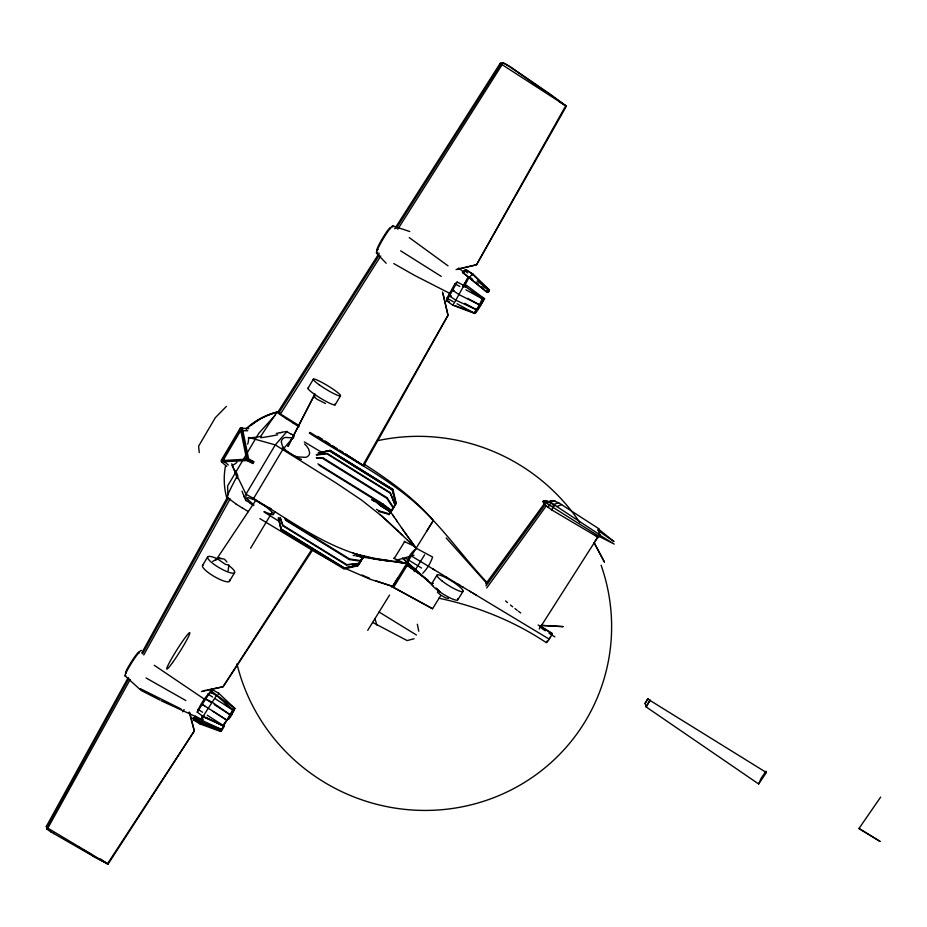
<?xml version="1.0" encoding="UTF-8"?>
<svg xmlns="http://www.w3.org/2000/svg" width="927" height="927" viewBox="0 0 927 927"><rect width="100%" height="100%" fill="white"/><g stroke="black" fill="none" stroke-linecap="round" stroke-linejoin="round"><path stroke-width="1.39" d="M547.139 640.997C544.636 647.081 555.238 630.151 551.067 634.682M486.142 290.418L488.367 292.248L489.456 289.931L472.816 273.986L466.397 269.966M446.675 300.823L446.895 298.216L454.948 283.801L457.162 282.063L463.882 285.47L482.99 299.189L479.815 305.029L474.775 313.465L452.77 305.215L446.675 300.823L457.162 282.063M228.123 570.765L228.888 565.041L225.562 564.439L217.37 558.83A15.666 3.546 30.3 0 0 209.259 560.267A15.666 3.546 30.3 0 0 230.475 572.805A15.666 3.546 30.3 0 0 228.563 565.377M406.582 563.454L407.335 562.492A18.644 16.002 -40.9 0 1 415.493 549.247L416.362 548.541L402.909 529.734M197.242 712.145C199.989 705.007 204.693 697.649 210.093 692.237L216.536 695.435L233.303 710.36L223.546 725.667L203.013 716.444L197.242 712.145L210.093 692.237M218.193 694.381L218.575 693.141L212.387 689.723L210.707 690.719L209.965 692.875M215.84 560.29L255.134 501.333M317.915 463.836L383.106 504.103L391.461 510.476L390.754 512.086L381.043 506.061M390.962 511.739L378.737 504.323M391.461 510.476L390.777 512.052L381.101 505.933M212.387 689.723L211.402 692.99M234.322 707.904L231.877 714.01M218.575 693.141L234.89 708.437L231.808 714.636L228.679 719.375L228.03 718.993L231.808 714.636M467.451 278.135L463.164 286.443M758.645 783.975L761.09 778.39L765.922 771.229L766.374 772.527L758.645 783.975L646.165 706.953L645.099 703.454L647.869 698.738L645.099 703.454M189.12 711.982L194.322 731.079L108.065 864.138L92.468 855.795L50.661 831.774L47.184 829.317L46.35 826.397L128.239 677.533M432.561 608.738L393.558 587.451L432.561 608.738L440.812 595.458M437.984 591.299L437.486 592.341L440.858 595.146L445.76 597.927L448.413 598.425M50.661 831.774L51.136 830.835M287.984 446.316L314.983 393.905M288.112 446.154L314.462 394.983M358.853 563.813L363.175 557.104L358.853 563.813L346.13 564.821L282.99 525.899L280.278 517.521M202.92 715.679L201.113 719.19L204.01 715.887M482.33 298.714L479.444 305.029L474.01 313.175M353.222 552.955L362.341 557.996L363.894 555.667M463.882 285.47L455.377 300.997M53.662 833.605L54.172 832.666M483.952 298.332L481.02 304.589L475.122 312.341M599.931 534.856L598.274 537.44L551.611 509.838L544.114 504.265L543.06 501.681L543.651 500.731L546.409 500.638L551.032 502.735L599.931 534.856L598.274 537.44L595.644 535.342M141.761 652.967L227.729 496.733M464.392 271.113L464.833 270.313L462.527 272.132L463.083 272.944L487.312 292.445L489.085 290.557L472.353 273.998L466.026 269.954L464.381 270.302L467.602 272.944M128.888 678.483L46.825 827.29L47.184 829.317L130.174 679.503M142.434 653.929L228.587 497.695M465.296 287.185L466.374 285.226L484.589 298.807L478.112 309.63L475.319 313.268L474.74 312.758M143.755 654.96L230.139 498.83M316.292 457.625L323.65 458.274L387.127 497.741L393.442 507.336L390.777 512.052L396.235 503.257M393.442 507.336L389.027 514.439L378.61 511.437L378.981 510.823L389.398 513.825L389.027 514.439M466.501 269.966L465.771 271.24M309.989 432.388L363.674 465.817L448.042 315.435L443.025 293.465M456.061 269.572L476.617 264.74L566.374 106.188L550.87 94.624L510.626 67.011L503.257 62.862L397.764 229.247M565.737 105.782L476.397 264.798L457.486 269.282M359.491 554.821L363.245 557.023L360.394 561.206L349.247 559.514L285.956 520.476L285.933 519.34M232.723 709.85L226.906 720.163L222.828 725.343M223.546 726.026L220.499 731.449L199.931 723.917L193.859 720.198L196.617 716.444M346.13 564.821L359.097 563.384M252.99 463.581L246.709 460.406L247.59 458.935L241.333 428.158L240.174 428.239L221.171 460.452L221.449 461.843L226.733 466.374M228.309 465.006L223.083 460.51L222.839 459.271L239.757 430.591L247.764 430.765M222.944 460.731L242.306 427.915L248.923 460.429L221.449 461.843M316.223 454.717L327.104 453.361L390.394 492.735L395.041 504.867L390.8 512.017L396.014 503.465L392.422 489.862L329.375 450.626L318.332 453.036M223.083 460.51L245.562 459.224L246.339 457.903L240.777 430.522M202.735 565.18L207.857 556.571M308.112 388.031L313.442 379.073M253.395 498.819L282.735 449.595L293.743 436.791M463.975 287.057L469.352 276.814L462.886 286.13M229.317 581.449L234.461 572.874M335.076 404.89L340.429 395.956M250.591 548.228L271.773 512.874M273.453 514.218L274.867 511.866M472.295 274.867L472.816 273.986L469.247 277.196M349.247 559.514L349.583 558.946L360.73 560.638L360.394 561.206M216.536 695.435L203.013 716.444M201.391 722.249L222.213 729.688L224.218 726.362L205.956 717.44M358.517 564.856L363.141 557.185L359.421 554.925M452.77 305.215L454.972 301.646M203.291 719.132L201.704 721.739M345.4 568.46L370.209 579.282L392.619 586.397L406.721 563.477L415.493 569.248M362.341 557.996L363.245 557L358.332 565.122L356.686 565.424M357.799 565.806L363.245 557L357.961 565.412L344.311 568.147L281.402 529.363L278.482 517.498M401.264 562.712L404.439 563.152L394.242 558.483L404.612 541.658A15.064 2.549 31.8 0 1 404.265 541.217M389.537 595.088L367.729 630.36M391.889 587.533L397.95 577.73M407.822 561.692L415.563 549.224M422.712 573.315A36.987 25.701 -68.1 0 0 428.344 566.188A36.987 25.689 -68.2 0 0 432.642 557.057L416.153 548.228L433.349 520.487C413.917 498.077 389.757 480.441 364.856 464.624M426.71 531.183L432.77 521.38M393.558 587.451L407.231 565.343L422.55 575.991M414.253 571.565L424.659 554.752M391.078 511.113L382.724 504.728L383.106 504.103M431.692 583.651L436.999 575.122M319.548 464.612L319.143 465.25L382.724 504.728M182.665 711.82L184.114 709.503M457.764 599.781L463.094 591.275M598.031 536.571L599.097 535.933L598.715 528.645L558.668 502.758L553.037 500.568L547.718 502.179M298.923 425.493L280.475 414.01L380.777 256.003M195.423 716.119L193.442 718.622L193.859 720.198L193.036 718.101L220.985 731.206L193.036 718.101M407.231 565.343L428.309 580.325M280.475 414.01L277.984 411.994L379.143 253.233M394.705 228.807L500.151 63.384L503.257 62.862L500.151 63.384L566.374 106.188L509.468 66.512M278.888 412.886L379.317 255.041M396.327 228.309L500.974 63.836L503.257 62.862M598.019 529.746L598.715 528.645M597.927 530.534L598.726 529.259L613.987 541.565L599.074 531.322M540.059 627.498L541.6 625.076M594.056 542.84L597.915 536.791L599.109 536.362L543.338 501.275M539.247 628.993L597.845 537.104M393.094 507.88L386.779 498.286L387.127 497.741M548.529 639.618L550.093 637.162M107.497 863.755L194.288 730.858L189.861 712.712M311.959 549.259L222.932 686.803L201.437 691.565M395.041 504.867L390.14 493.129L326.825 453.743L316.71 455.006M388.981 514.728L391.09 511.53L371.669 499.468M316.594 458.228L323.65 458.274M489.386 290.035L488.019 291.391M548.019 507.521L551.032 502.735L548.691 501.739M551.611 509.838L554.659 504.983L553.825 506.015M858.981 828.506L879.943 841.334L858.981 828.506L880.65 797.116M543.06 501.681L543.651 500.731M486.733 587.961L546.2 505.991M485.968 585.864L544.902 504.937L544.126 503.952L485.783 583.848M545.632 501.669L546.409 500.638L544.114 504.265L544.636 504.694M487.926 291.495L488.367 292.248M221.147 730.673L221.692 729.989M221.066 730.766L220.348 731.183M92.468 855.795L108.065 864.138L100.522 858.993M201.217 722.446L199.931 723.917L199.583 722.736L220.672 730.719M275.273 415.111L258.9 433.164L227.613 485.98L227.891 495.285M226.35 406.432L215.284 417.741L198.61 446.177L199.247 452.619M464.126 271.889L466.316 269.954M463.917 272.098L463.083 272.944M486.687 291.912L489.236 289.966M503.106 62.943L507.393 64.96M217.37 558.83L218.587 557.892L224.473 559.178L226.976 562.052M363.036 557.324L359.352 555.053M226.941 497.22L235.736 503.743M212.677 561.426L218.587 557.892L220.858 558.819M314.867 396.385L313.952 396.791L317.219 399.375L325.458 403.488M278.587 411.727L277.011 412.422A71.657 69.571 46 0 0 246.037 428.819M556.756 506.582L561.635 504.578M552.098 504.948L558.668 502.758M396.061 560.325L414.056 555.203M414.068 638.749L407.15 640.58L372.642 622.434M547.822 502.724L555.03 500.87M357.845 565.783L344.021 569.016L281.333 530.383L278.378 518.274L281.402 530.371M546.791 501.994L553.037 500.568M323.129 451.912L330.116 450.36L392.932 489.444L396.211 503.326M323.141 452.005L324.879 451.623M327.498 451.032L330.116 450.452L392.909 489.526M318.181 453.187L329.212 450.777L392.295 490.024L395.887 503.639M280.255 432.619L276.304 433.465M203.21 690.812L205.864 690.267M207.196 690.001L223.198 686.733L312.781 549.769L310.371 548.205M358.065 565.203L344.415 567.938L281.484 529.143M356.049 565.308L357.695 565.006M352.584 566.177L354.23 565.876M552.225 633.361L540.325 626.038M240.174 428.239L248.726 428.552M396.733 562.098L384.056 560.395M387.834 560.905L379.004 559.688M395.864 561.971L399.294 562.434M398.552 562.341L401.854 562.793M382.503 560.175L373.952 558.958M403.987 563.083L406.721 563.477M377.173 559.433L359.769 556.629M394.23 561.438L373.581 558.181L355.91 554.056M388.019 560.522C334.126 555.899 291.252 519.827 245.979 494.172L232.109 465.493L235.134 463.824A21.75 14.16 -68.4 0 0 236.941 462.272M393.94 561.403L400.557 562.411M400.383 562.388L407.104 563.523M358.448 556.385L355.817 555.887M353.187 555.343L354.496 555.621M438.888 598.216C477.115 606.27 513.848 621.009 546.397 642.701M293.697 437.961L285.423 437.417A17.775 8.575 29.4 0 0 281.356 442.04M416.153 548.228L414.786 546.409L404.612 541.658M392.619 586.397L376.038 580.847M392.758 225.875L409.757 231.53M454.879 305.528L473.257 312.492M277.984 411.994L279.838 412.758M366.35 576.895L369.56 578.251M201.518 719.248L161.078 700.719M362.086 574.995L365.273 576.432M202.063 716.235L224.218 726.362M222.213 729.688L194.763 717.15L195.273 718.61L198.934 720.8M181.124 709.004L140.371 688.703M450.429 293.708L414.67 275.446L393.732 263.569M247.59 458.935L253.871 462.098M245.562 459.224L253.083 463.013M246.339 457.903L253.859 461.692M598.031 535.852L614.184 544.079L598.854 534.566M339.073 565.273L341.171 566.351M159.815 700.059L140.904 690.279L125.029 675.829M338.019 564.74L317.301 553.222L259.884 518.633M356.443 553.964L362.735 557.37M446.895 298.216L453.233 301.681M457.034 303.755L474.775 313.465M454.948 283.801L459.815 286.478M465.922 289.815L482.99 299.189M454.23 291.02L451.797 289.676L459.004 294.624L479.815 305.029L467.637 298.355M451.426 296.026L449.004 294.693L449.572 296.049L455.864 300.197L476.965 309.989L464.809 303.338M472.237 291.889L484.589 298.807M185.829 700.545L146.095 677.973M78.331 846.861L80.742 848.286M83.163 849.7L92.816 855.378M322.237 452.643L304.276 441.889M472.897 593.095L476.107 594.995M469.699 591.194L549.224 639.155M294.427 435.933L291.345 434.091M411.368 555.968L434.74 570.059M470.8 591.843L462.341 586.791M108.065 864.138L47.903 828.193L46.35 826.397L47.184 829.317M193.465 719.051L199.56 722.701M458.123 584.253L463.338 587.382M453.824 581.646L460.163 585.482M445.493 576.594L453.917 581.704M432.77 568.865L447.486 577.811M248.378 511.623L241.993 507.706M309.305 433.071C343.604 455.273 380.626 473.674 412.063 500.082C440.858 524.334 461.855 556.003 487.637 583.153M379.073 612.017L416.42 634.983M359.282 555.169L362.932 557.521M359.189 555.331L362.863 557.625M286.292 519.896L349.583 558.946M283.222 525.458L346.374 564.404M299.015 426.721L292.596 422.735M376.536 509.305L378.981 510.823M647.927 699.155L766.374 772.527M405.725 558.263L421.565 568.066M250.081 503.303L253.72 505.563M264.033 511.971L279.294 521.461M323.291 458.83L386.779 498.286M371.588 499.63L374.021 501.136M377.602 503.442L391.009 511.692M552.121 633.767L538.17 624.972M441.252 276.408L400.684 250.846M507.231 65.087L509.062 66.246M558.575 101.24L566.374 106.188M317.81 436.35L322.619 439.41M325.029 440.951L329.838 444.01M332.237 445.539L337.046 448.598M339.456 450.14L343.06 452.434M204.994 706.142L201.507 703.906L227.15 720.349L213.164 711.38M197.88 709.236L202.549 712.226M207.219 715.215L223.546 725.667M286.281 418.726L277.011 412.422A69.189 6.941 -58.3 0 0 260.893 436.165M541.727 628.471L545.308 630.777M548.888 633.083L554.867 636.919M207.764 693.941L212.631 697.069M215.064 698.634L233.303 710.36M210.753 702.318L204.937 698.587L212.387 702.365L230.545 715.018L214.241 704.566M363.674 465.817L345.481 454.01L362.851 465.296L447.973 315.157L442.515 292.028M154.264 665.273L204.751 699.41M409.27 237.613L448.019 265.84M518.39 611.275L520.731 612.979M210.707 690.719L234.89 708.437M227.08 705.795L229.375 707.475M231.669 709.155L233.975 710.835L225.18 703.014M447.59 300.649L449.583 302.109M253.801 504.821L248.193 499.908M510.406 605.03L512.689 606.814M514.972 608.599L517.243 610.383M483.859 285.91L489.444 290.499M477.278 280.869L489.085 290.557M470.522 277.625L472.758 279.444M476.096 282.19L478.332 284.021M481.681 286.756L483.906 288.587M462.527 272.132L487.312 292.445M458.738 268.019L464.045 272.422M505.563 600.928L507.498 602.562M379.873 514.381L398.853 531.704M222.839 459.271L224.925 461.067M402.724 558.1L432.052 584.416M436.223 588.147L440.209 592.144L436.049 588.413M402.561 558.367L432.932 585.609M416.362 548.541L411.658 544.103M409.502 542.04L411.785 544.219M407.231 539.838L409.549 542.075M400.325 533.129L402.654 535.389M407.428 540.024L382.839 516.93L361.715 500.198L336.223 483.06L275.284 444.914L248.714 437.428L248.343 441.507A21.761 14.183 -68.3 0 1 247.694 444.103M486.907 583.5L446.165 537.961M376.547 253.198L386.177 263.245M414.786 546.409L404.369 531.843M387.926 508.216L394.288 517.231M392.619 514.844L395.852 519.491M395.609 519.143L397.405 521.739M401.461 527.637L403.546 530.661M397.08 521.275L402.017 528.436M284.867 518.819L285.956 520.476M219.942 730.441L220.267 731.032M244.404 497.208L245.829 500.696L245.979 494.172L275.284 444.914L287.08 431.403L283.164 432.052A17.729 6.663 -7.1 0 0 282.028 432.202M242.017 491.159L243.372 494.636M280.058 517.961L282.99 525.899M374.971 618.668L376.825 625.007M417.335 624.242L418.772 631.217M281.368 442.052L282.353 445.725L284.404 448.703A14.67 7.103 29.6 0 0 287.544 451.692L293.152 455.215A14.6 7.092 29.6 0 0 297.405 456.884L305.69 457.335A17.764 8.633 29.6 0 0 308.621 455.551A17.81 8.644 29.4 0 0 309.618 452.585L308.575 448.935L306.524 445.991A14.612 7.103 29.4 0 0 304.566 444.033M457.544 598.726A15.33 2.781 32 0 1 442.608 593.697A15.33 2.781 32 0 1 433.407 583.35M229.502 580.082A15.643 3.627 30.3 0 1 214.404 576.606A15.643 3.627 30.3 0 1 203.314 564.937M334.971 403.987A15.968 2.028 31.4 0 1 320.8 398.378A15.968 2.028 31.4 0 1 308.575 387.984M125.852 675.54A15.122 1.46 -57.6 0 1 131.066 663.79A15.122 1.46 -57.6 0 1 141.379 650.499M126.234 672.84A12.48 1.217 -57.6 0 1 131.796 661.125A12.48 1.217 -57.6 0 1 138.749 653.477M377.776 252.283A15.898 1.611 -59.1 0 1 383.036 239.085A15.898 1.611 -59.1 0 1 392.747 227.127M378.042 249.479A13.117 1.333 -59.1 0 1 382.376 238.575A13.117 1.333 -59.1 0 1 390.406 228.702M246.35 429.143A71.391 69.328 46.1 0 1 278.158 411.912M236.582 477.173A69.189 6.941 -58.3 0 0 226.605 497.417A71.657 69.571 46 0 1 225.493 466.003M241.935 507.741A75.55 14.311 30.7 0 1 235.632 503.778M251.484 425.122A71.136 69.085 46.1 0 1 278.03 411.715M292.677 422.689A76.246 10.66 31.2 0 1 286.397 418.714M231.75 463.767A21.483 1.298 69.2 0 1 237.382 478.61M237.88 476.096A67.381 1.031 69 0 1 235.725 470.499M291.194 434.288A65.817 30.637 29.5 0 1 286.895 431.588M245.771 500.325A65.064 9.722 32.3 0 1 250.151 503.002M260.997 436.374A21.53 6.929 -10.2 0 1 248.32 437.753M277.752 434.798A67.532 16.559 -8.9 0 1 260.73 437.753M280.336 432.735A43.546 18.331 -6.6 0 1 282.121 432.376M244.276 497.069A17.636 1.784 65.8 0 1 243.871 496.061M244.253 496.478A43.326 6.234 64.8 0 1 243.639 494.914M301.46 459.444A15.504 2.468 31.1 0 1 282.167 447.857M271.043 508.633A15.423 2.897 30.8 0 1 252.584 497.498M248.112 499.873A17.671 2.746 32 0 1 248.309 497.706L254.021 499.676A14.577 2.271 32.1 0 1 257.741 501.623L263.372 505.053A14.496 2.294 32.1 0 1 267.057 507.625L272.619 512.538A17.694 2.804 32.3 0 1 272.387 514.717L266.605 512.666A14.519 2.306 32.3 0 1 264.23 511.449M394.242 558.483A15.041 2.7 31.7 0 1 393.894 558.042M601.125 565.215A190.719 186.281 24.5 0 1 475.064 803.802A190.719 186.281 24.5 0 1 236.964 663.848M378.343 440.534A190.719 186.281 24.5 0 1 579.873 522.631M541.403 625.401L563.083 626.617L541.403 625.401M647.637 703.987L646.165 706.953L650.233 700.024L647.637 703.987M604.427 562.063L594.114 542.735L604.427 562.063M441.866 580.8A15.353 2.7 32 0 0 462.99 591.438A15.353 2.7 32 0 0 445.261 577.417A15.353 2.7 32 0 0 441.866 580.8M319.143 384.74A15.979 1.947 31.4 0 0 340.545 395.864A15.979 1.947 31.4 0 0 321.055 381.959A15.979 1.947 31.4 0 0 319.143 384.74M172.573 662.573A21.541 1.738 -57.8 0 0 189.861 632.921A21.541 1.738 -57.8 0 0 172.422 657.208A21.541 1.738 -57.8 0 0 172.573 662.573"/></g></svg>
